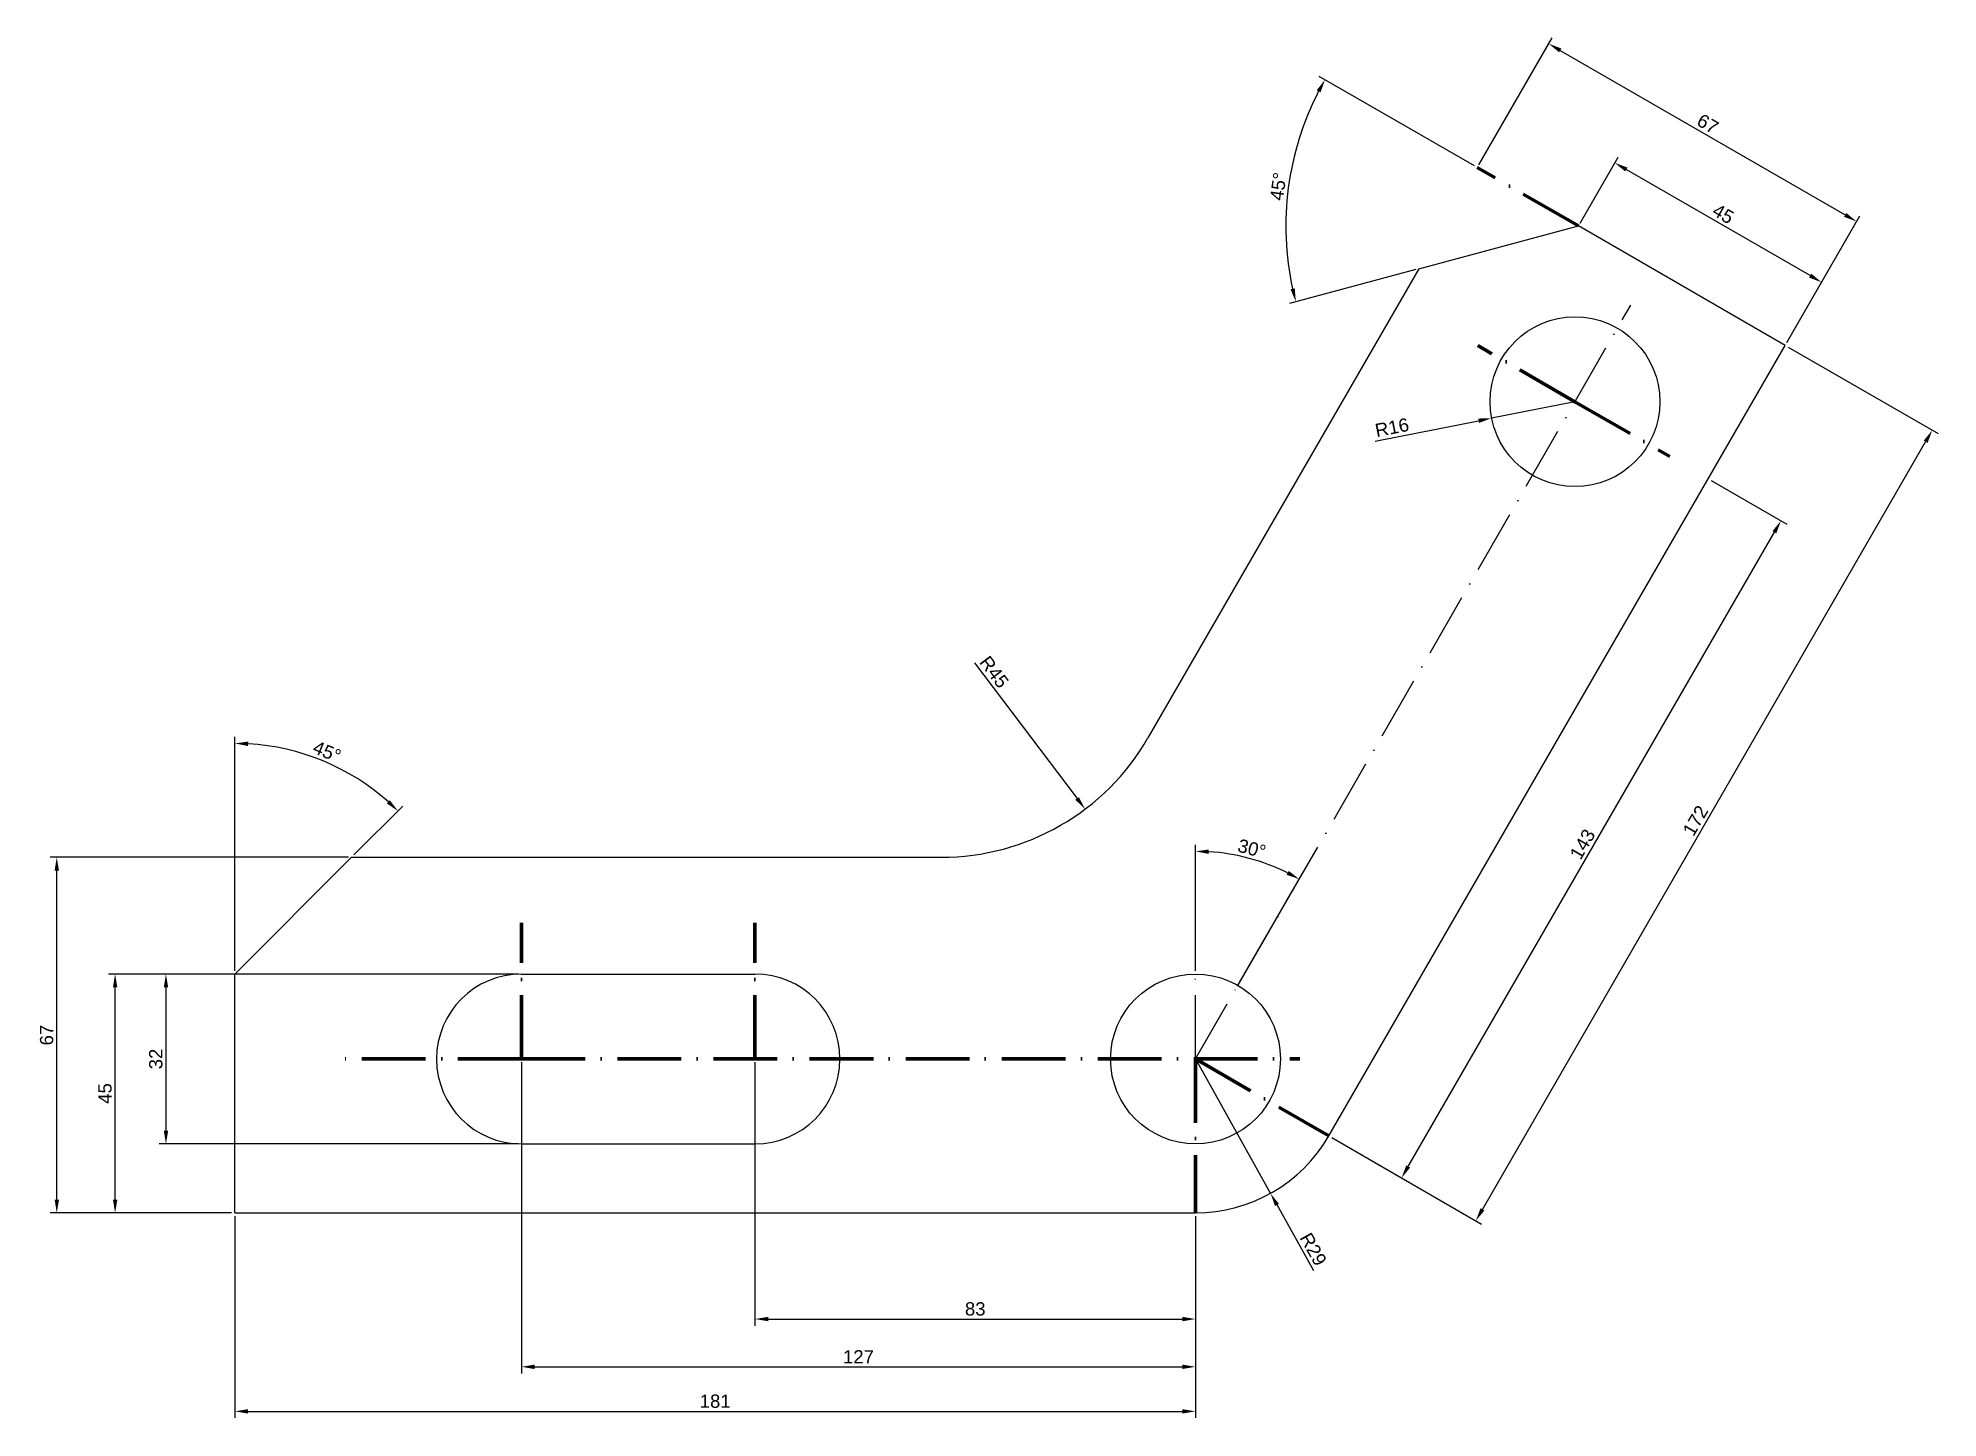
# Model space of a CAD drawing. Header units: millimetres. Extents: x -37 to 321, y -39 to 221.
import ezdxf

# ---------------------------------------------------------------- set-up
doc = ezdxf.new("R2010")
doc.units = ezdxf.units.MM
doc.linetypes.add('ACAD_ISO10W100', pattern=[18, 12, -3, 0, -3])
doc.layers.add('koty', color=10, linetype='Continuous')
doc.layers.add('obrys', color=7, linetype='Continuous')
doc.styles.get("Standard").update_dxf_attribs({"font": 'arial.ttf'})
doc.dimstyles.new('ISO-25', dxfattribs={"dimtxt": 2.5, "dimasz": 2.5, "dimexe": 1.25, "dimexo": 0.625, "dimtad": 1, "dimtxsty": 'Standard', "dimcen": 2.5, "dimadec": 0, "dimazin": 0, "dimtfac": 1, "dimtmove": 0, "dimatfit": 3, "dimfxl": 1, "dimarcsym": 0})

# ---------------------------------------------------------------- blocks, each defined once
blk = doc.blocks.new('*D3')
at = {"layer": 'Defpoints', "color": 0, "transparency": 16777216}
for p in [(54, 45), (-12.99, 13), (54, 13)]:
    blk.add_point(p, dxfattribs=at)
at = {"layer": 'koty', "color": 0, "lineweight": -2, "transparency": 16777216}
for p, q in [((53.38, 45), (-14.24, 45)), ((-12.99, 42.5), (-12.99, 15.5)), ((53.38, 13), (-14.24, 13))]:
    blk.add_line(p, q, dxfattribs=at)
at = {"layer": 'koty', "color": 0, "transparency": 16777216}
for points in [[(-13.4, 42.5), (-12.57, 42.5), (-12.99, 45)], [(-13.4, 15.5), (-12.57, 15.5), (-12.99, 13)]]:
    blk.add_solid(points, dxfattribs=at)
at = {"layer": 'koty', "color": 0, "transparency": 16777216, "insert": (-14.89, 29), "char_height": 2.5, "attachment_point": 5, "rotation": 90}
blk.add_mtext('32', dxfattribs=at)
blk = doc.blocks.new('*D4')
at = {"layer": 'Defpoints', "color": 0, "transparency": 16777216}
for p in [(-22.57, 45), (0, 45), (0, 0)]:
    blk.add_point(p, dxfattribs=at)
at = {"layer": 'koty', "color": 0, "lineweight": -2, "transparency": 16777216}
for p, q in [((-0.63, 45), (-23.82, 45)), ((-22.57, 2.5), (-22.57, 42.5)), ((-0.63, 0), (-23.82, 0))]:
    blk.add_line(p, q, dxfattribs=at)
at = {"layer": 'koty', "color": 0, "transparency": 16777216}
for points in [[(-22.98, 42.5), (-22.15, 42.5), (-22.57, 45)], [(-22.98, 2.5), (-22.15, 2.5), (-22.57, 0)]]:
    blk.add_solid(points, dxfattribs=at)
at = {"layer": 'koty', "color": 0, "transparency": 16777216, "insert": (-24.46, 22.5), "char_height": 2.5, "attachment_point": 5, "rotation": 90}
blk.add_mtext('45', dxfattribs=at)
blk = doc.blocks.new('*D5')
at = {"layer": 'Defpoints', "color": 0, "transparency": 16777216}
for p in [(-33.56, 67), (22, 67), (0, 0)]:
    blk.add_point(p, dxfattribs=at)
at = {"layer": 'koty', "color": 0, "lineweight": -2, "transparency": 16777216}
for p, q in [((21.38, 67), (-34.81, 67)), ((-33.56, 2.5), (-33.56, 64.5)), ((-0.63, 0), (-34.81, 0))]:
    blk.add_line(p, q, dxfattribs=at)
at = {"layer": 'koty', "color": 0, "transparency": 16777216}
for points in [[(-33.97, 64.5), (-33.14, 64.5), (-33.56, 67)], [(-33.97, 2.5), (-33.14, 2.5), (-33.56, 0)]]:
    blk.add_solid(points, dxfattribs=at)
at = {"layer": 'koty', "color": 0, "transparency": 16777216, "insert": (-35.46, 33.5), "char_height": 2.5, "attachment_point": 5, "rotation": 90}
blk.add_mtext('67', dxfattribs=at)
blk = doc.blocks.new('*D6')
at = {"layer": 'Defpoints', "color": 0, "transparency": 16777216}
for p in [(0, 0), (181, 0), (181, -37.39)]:
    blk.add_point(p, dxfattribs=at)
at = {"layer": 'koty', "color": 0, "lineweight": -2, "transparency": 16777216}
for p, q in [((0, -0.62), (0, -38.64)), ((181, -0.62), (181, -38.64)), ((2.5, -37.39), (178.5, -37.39))]:
    blk.add_line(p, q, dxfattribs=at)
at = {"layer": 'koty', "color": 0, "transparency": 16777216}
for points in [[(2.5, -36.98), (2.5, -37.81), (0, -37.39)], [(178.5, -36.98), (178.5, -37.81), (181, -37.39)]]:
    blk.add_solid(points, dxfattribs=at)
at = {"layer": 'koty', "color": 0, "transparency": 16777216, "insert": (90.5, -35.49), "char_height": 2.5, "attachment_point": 5}
blk.add_mtext('181', dxfattribs=at)
blk = doc.blocks.new('*D7')
at = {"layer": 'Defpoints', "color": 0, "transparency": 16777216}
for p in [(54, 29), (181, 0), (181, -29)]:
    blk.add_point(p, dxfattribs=at)
at = {"layer": 'koty', "color": 0, "lineweight": -2, "transparency": 16777216}
for p, q in [((54, 28.38), (54, -30.25)), ((181, -0.62), (181, -30.25)), ((56.5, -29), (178.5, -29))]:
    blk.add_line(p, q, dxfattribs=at)
at = {"layer": 'koty', "color": 0, "transparency": 16777216}
for points in [[(56.5, -28.58), (56.5, -29.42), (54, -29)], [(178.5, -28.58), (178.5, -29.42), (181, -29)]]:
    blk.add_solid(points, dxfattribs=at)
at = {"layer": 'koty', "color": 0, "transparency": 16777216, "insert": (117.5, -27.12), "char_height": 2.5, "attachment_point": 5}
blk.add_mtext('127', dxfattribs=at)
blk = doc.blocks.new('*D8')
at = {"layer": 'Defpoints', "color": 0, "transparency": 16777216}
for p in [(98, 29), (181, 0), (181, -20)]:
    blk.add_point(p, dxfattribs=at)
at = {"layer": 'koty', "color": 0, "lineweight": -2, "transparency": 16777216}
for p, q in [((98, 28.38), (98, -21.25)), ((181, -0.62), (181, -21.25)), ((100.5, -20), (178.5, -20))]:
    blk.add_line(p, q, dxfattribs=at)
at = {"layer": 'koty', "color": 0, "transparency": 16777216}
for points in [[(100.5, -19.58), (100.5, -20.42), (98, -20)], [(178.5, -19.58), (178.5, -20.42), (181, -20)]]:
    blk.add_solid(points, dxfattribs=at)
at = {"layer": 'koty', "color": 0, "transparency": 16777216, "insert": (139.5, -18.1), "char_height": 2.5, "attachment_point": 5}
blk.add_mtext('83', dxfattribs=at)
blk = doc.blocks.new('*D9')
at = {"layer": 'Defpoints', "color": 0, "transparency": 16777216}
for p in [(21.73, 82.64), (22, 67), (0, 45), (0, 45), (0, 0)]:
    blk.add_point(p, dxfattribs=at)
at = {"layer": 'koty', "color": 0, "lineweight": -2, "transparency": 16777216}
for p, q in [((0, 45.63), (0, 89.71)), ((22.44, 67.44), (31.62, 76.62))]:
    blk.add_line(p, q, dxfattribs=at)
blk.add_arc((0, 45), 43.46, 48.2961, 86.7039, dxfattribs=at)
at = {"layer": 'koty', "color": 0, "transparency": 16777216}
for points in [[(2.49, 87.97), (2.51, 88.81), (0, 88.46)], [(29.2, 77.75), (28.63, 77.15), (30.73, 75.73)]]:
    blk.add_solid(points, dxfattribs=at)
at = {"layer": 'koty', "color": 0, "transparency": 16777216, "insert": (17.36, 86.91), "char_height": 2.5, "attachment_point": 5, "rotation": 337.5}
blk.add_mtext('45°', dxfattribs=at)
blk = doc.blocks.new('*D10')
at = {"layer": 'Defpoints', "color": 0, "transparency": 16777216}
for p in [(194.38, 65.77), (181, 45), (189, 42.86), (181, 29), (181, 29)]:
    blk.add_point(p, dxfattribs=at)
at = {"layer": 'koty', "color": 0, "lineweight": -2, "transparency": 16777216}
for p, q in [((181, 45.63), (181, 69.38)), ((189.31, 43.4), (201.19, 63.97))]:
    blk.add_line(p, q, dxfattribs=at)
blk.add_arc((181, 29), 39.13, 63.6608, 86.3392, dxfattribs=at)
at = {"layer": 'koty', "color": 0, "transparency": 16777216}
for points in [[(183.49, 67.64), (183.51, 68.47), (181, 68.13)], [(198.56, 64.44), (198.17, 63.7), (200.57, 62.89)]]:
    blk.add_solid(points, dxfattribs=at)
at = {"layer": 'koty', "color": 0, "transparency": 16777216, "insert": (191.62, 68.64), "char_height": 2.5, "attachment_point": 5, "rotation": 345}
blk.add_mtext('30°', dxfattribs=at)
blk = doc.blocks.new('*D11')
at = {"layer": 'Defpoints', "color": 0, "lineweight": 100, "transparency": 16777216}
for p in [(181, 29), (195.14, 3.68)]:
    blk.add_point(p, dxfattribs=at)
at = {"layer": 'koty', "color": 0, "lineweight": -2, "transparency": 16777216}
for p, q in [((181, 29), (195.14, 3.68)), ((203.29, -10.93), (196.36, 1.5))]:
    blk.add_line(p, q, dxfattribs=at)
at = {"layer": 'koty', "color": 0, "lineweight": 100, "transparency": 16777216}
blk.add_solid([(196.72, 1.7), (195.99, 1.29), (195.14, 3.68)], dxfattribs=at)
at = {"layer": 'koty', "color": 0, "lineweight": 100, "transparency": 16777216, "insert": (203.19, -6.85), "char_height": 2.5, "attachment_point": 5, "rotation": 299.1757}
blk.add_mtext('R29', dxfattribs=at)
blk = doc.blocks.new('*D12')
at = {"layer": 'Defpoints', "color": 0, "lineweight": 100, "transparency": 16777216}
for p in [(252.5, 152.84), (236.8, 149.75)]:
    blk.add_point(p, dxfattribs=at)
at = {"layer": 'koty', "color": 0, "lineweight": -2, "transparency": 16777216}
for p, q in [((252.5, 152.84), (236.8, 149.75)), ((214.86, 145.42), (234.35, 149.26))]:
    blk.add_line(p, q, dxfattribs=at)
at = {"layer": 'koty', "color": 0, "lineweight": 100, "transparency": 16777216}
blk.add_solid([(234.27, 149.67), (234.43, 148.85), (236.8, 149.75)], dxfattribs=at)
at = {"layer": 'koty', "color": 0, "lineweight": 100, "transparency": 16777216, "insert": (218.03, 147.98), "char_height": 2.5, "attachment_point": 5, "rotation": 11.157}
blk.add_mtext('R16', dxfattribs=at)
blk = doc.blocks.new('*D13')
at = {"layer": 'Defpoints', "color": 0, "lineweight": 100, "transparency": 16777216}
for p in [(133.08, 112), (160.2, 76.09)]:
    blk.add_point(p, dxfattribs=at)
at = {"layer": 'koty', "color": 0, "lineweight": -2, "transparency": 16777216}
blk.add_line((139.37, 103.67), (158.7, 78.09), dxfattribs=at)
at = {"layer": 'koty', "color": 0, "lineweight": 100, "transparency": 16777216}
blk.add_solid([(159.03, 78.34), (158.36, 77.84), (160.2, 76.09)], dxfattribs=at)
at = {"layer": 'koty', "color": 0, "lineweight": 100, "transparency": 16777216, "insert": (143.07, 101.92), "char_height": 2.5, "attachment_point": 5, "rotation": 307.065}
blk.add_mtext('R45', dxfattribs=at)
blk = doc.blocks.new('*D14')
at = {"layer": 'Defpoints', "color": 0, "lineweight": 100, "transparency": 16777216}
for p in [(260.01, 197.85), (253.14, 185.96), (292.11, 163.46)]:
    blk.add_point(p, dxfattribs=at)
at = {"layer": 'koty', "color": 0, "lineweight": -2, "transparency": 16777216}
for p, q in [((253.46, 186.5), (260.63, 198.93)), ((296.81, 176.6), (262.17, 196.6)), ((292.43, 164), (299.6, 176.43))]:
    blk.add_line(p, q, dxfattribs=at)
at = {"layer": 'koty', "color": 0, "lineweight": 100, "transparency": 16777216}
for points in [[(262.38, 196.96), (261.96, 196.24), (260.01, 197.85)], [(297.02, 176.96), (296.61, 176.24), (298.98, 175.35)]]:
    blk.add_solid(points, dxfattribs=at)
at = {"layer": 'koty', "color": 0, "lineweight": 100, "transparency": 16777216, "insert": (280.44, 188.24), "char_height": 2.5, "attachment_point": 5, "rotation": 330}
blk.add_mtext('45', dxfattribs=at)
blk = doc.blocks.new('*D15')
at = {"layer": 'Defpoints', "color": 0, "lineweight": 100, "transparency": 16777216}
for p in [(234.09, 196.96), (305.59, 186.79), (292.11, 163.46)]:
    blk.add_point(p, dxfattribs=at)
at = {"layer": 'koty', "color": 0, "lineweight": -2, "transparency": 16777216}
for p, q in [((234.4, 197.5), (248.19, 221.38)), ((249.73, 219.04), (303.42, 188.04)), ((292.43, 164), (306.21, 187.88))]:
    blk.add_line(p, q, dxfattribs=at)
at = {"layer": 'koty', "color": 0, "lineweight": 100, "transparency": 16777216}
for points in [[(249.94, 219.4), (249.52, 218.68), (247.56, 220.29)], [(303.63, 188.4), (303.21, 187.68), (305.59, 186.79)]]:
    blk.add_solid(points, dxfattribs=at)
at = {"layer": 'koty', "color": 0, "lineweight": 100, "transparency": 16777216, "insert": (277.53, 205.19), "char_height": 2.5, "attachment_point": 5, "rotation": 330}
blk.add_mtext('67', dxfattribs=at)
blk = doc.blocks.new('*D16')
at = {"layer": 'Defpoints', "color": 0, "lineweight": 100, "transparency": 16777216}
for p in [(199.9, 200.22), (234.09, 196.96), (253.14, 185.96), (253.14, 185.96), (223.09, 177.9)]:
    blk.add_point(p, dxfattribs=at)
at = {"layer": 'koty', "color": 0, "lineweight": -2, "transparency": 16777216}
for p, q in [((233.55, 197.27), (204.32, 214.14)), ((222.49, 177.74), (198.69, 171.37))]:
    blk.add_line(p, q, dxfattribs=at)
blk.add_arc((253.14, 185.96), 55.12, 152.5988, 192.4012, dxfattribs=at)
at = {"layer": 'koty', "color": 0, "lineweight": 100, "transparency": 16777216}
for points in [[(203.84, 211.53), (204.57, 211.13), (205.41, 213.52)], [(199.71, 174.22), (198.9, 174.02), (199.9, 171.69)]]:
    blk.add_solid(points, dxfattribs=at)
at = {"layer": 'koty', "color": 0, "lineweight": 100, "transparency": 16777216, "insert": (196.61, 193.4), "char_height": 2.5, "attachment_point": 5, "rotation": 82.5}
blk.add_mtext('45°', dxfattribs=at)
blk = doc.blocks.new('*D17')
at = {"layer": 'Defpoints', "color": 0, "lineweight": 100, "transparency": 16777216}
for p in [(292.11, 163.46), (319.82, 147.46), (206.11, 14.5)]:
    blk.add_point(p, dxfattribs=at)
at = {"layer": 'koty', "color": 0, "lineweight": -2, "transparency": 16777216}
for p, q in [((292.66, 163.14), (320.91, 146.83)), ((235.07, 0.67), (318.57, 145.29)), ((206.66, 14.19), (234.91, -2.12))]:
    blk.add_line(p, q, dxfattribs=at)
at = {"layer": 'koty', "color": 0, "lineweight": 100, "transparency": 16777216}
for points in [[(318.21, 145.5), (318.94, 145.08), (319.82, 147.46)], [(234.71, 0.87), (235.44, 0.46), (233.82, -1.5)]]:
    blk.add_solid(points, dxfattribs=at)
at = {"layer": 'koty', "color": 0, "lineweight": 100, "transparency": 16777216, "insert": (275.2, 73.92), "char_height": 2.5, "attachment_point": 5, "rotation": 60}
blk.add_mtext('172', dxfattribs=at)
blk = doc.blocks.new('*D18')
at = {"layer": 'Defpoints', "color": 0, "lineweight": 100, "transparency": 16777216}
for p in [(277.61, 138.34), (291.33, 130.43), (206.11, 14.5)]:
    blk.add_point(p, dxfattribs=at)
at = {"layer": 'koty', "color": 0, "lineweight": -2, "transparency": 16777216}
for p, q in [((278.16, 138.03), (292.41, 129.8)), ((221.08, 8.75), (290.08, 128.26)), ((206.66, 14.19), (220.91, 5.96))]:
    blk.add_line(p, q, dxfattribs=at)
at = {"layer": 'koty', "color": 0, "lineweight": 100, "transparency": 16777216}
for points in [[(289.72, 128.47), (290.44, 128.05), (291.33, 130.43)], [(220.72, 8.96), (221.44, 8.54), (219.83, 6.58)]]:
    blk.add_solid(points, dxfattribs=at)
at = {"layer": 'koty', "color": 0, "lineweight": 100, "transparency": 16777216, "insert": (253.93, 69.46), "char_height": 2.5, "attachment_point": 5, "rotation": 60}
blk.add_mtext('143', dxfattribs=at)

msp = doc.modelspace()

# ---------------------------------------------------------------- linework, layer by layer
msp.add_line((0, 0), (181, 0))
at = {"layer": 'koty', "linetype": 'ACAD_ISO10W100', "lineweight": 100}
for p, q in [((253.144, 185.956), (234.091, 196.956)), ((252.5, 152.842), (234.192, 163.412)), ((252.5, 152.842), (270.388, 142.514)), ((54, 29), (54, 54.679)), ((98, 29), (98, 54.679)), ((54, 29), (19.334, 29)), ((54, 29), (200.685, 29)), ((181, 29), (181, 0)), ((181, 29), (206.115, 14.5))]:
    msp.add_line(p, q, dxfattribs=at)
at = {"layer": 'koty', "linetype": 'ACAD_ISO10W100'}
for p, q in [((189, 42.856), (263.005, 171.037)), ((181, 29), (181, 45)), ((181, 29), (189, 42.856))]:
    msp.add_line(p, q, dxfattribs=at)
at = {"layer": 'obrys'}
for p, q in [((223.091, 177.904), (253.144, 185.956)), ((292.115, 163.456), (253.144, 185.956)), ((223.091, 177.904), (172.051, 89.5)), ((206.115, 14.5), (292.115, 163.456)), ((22, 67), (0, 45)), ((22, 67), (133.08, 67)), ((0, 0), (0, 45)), ((54, 45), (98, 45)), ((54, 13), (98, 13))]:
    msp.add_line(p, q, dxfattribs=at)
for centre in [(252.5, 152.842), (181, 29)]:
    msp.add_circle(centre, 16, dxfattribs=at)
for centre, radius, start, end in [((133.08, 112), 45, 270, 330), ((54, 29), 16, 90, 270), ((98, 29), 16, 270, 90), ((181, 29), 29, 270, 330)]:
    msp.add_arc(centre, radius, start, end, dxfattribs=at)

# ---------------------------------------------------------------- dimensions: what is measured, and where the dimension line sits
at = {"layer": 'koty', "lineweight": 100}
for p1, p2, distance, picture, middle in [((234.091, 196.956), (292.115, 163.456), 26.947, '*D15', (277.527, 205.19)), ((292.115, 163.456), (253.144, 185.956), -13.729, '*D14', (280.442, 188.239)), ((206.115, 14.5), (292.115, 163.456), -31.997, '*D17', (275.197, 73.92)), ((206.115, 14.5), (277.615, 138.342), -15.833, '*D18', (253.929, 69.456))]:
    dim = msp.add_aligned_dim(p1=p1, p2=p2, distance=distance, dimstyle='ISO-25', dxfattribs=at)
    dim.commit()
    dim.dimension.update_dxf_attribs({"geometry": picture, "text_midpoint": middle})
dim = msp.add_angular_dim_2l(base=(199.899, 200.223), line1=((223.091, 177.904), (253.144, 185.956)), line2=((253.144, 185.956), (234.091, 196.956)), dimstyle='ISO-25', dxfattribs=at)
dim.commit()
dim.dimension.update_dxf_attribs({"geometry": '*D16', "text_midpoint": (196.612, 193.399)})
for center, mpoint, picture, middle in [((252.5, 152.842), (236.802, 149.746), '*D12', (218.401, 146.116)), ((133.08, 112), (160.202, 76.092), '*D13', (141.554, 100.782)), ((181, 29), (195.137, 3.679), '*D11', (201.532, -7.774))]:
    dim = msp.add_radius_dim(center=center, mpoint=mpoint, dimstyle='ISO-25', dxfattribs=at)
    dim.commit()
    dim.dimension.update_dxf_attribs({"geometry": picture, "text_midpoint": middle, "dimtype": 164})
at = {"layer": 'koty'}
for base, line1, line2, picture, middle in [((21.731, 82.64), ((22, 67), (0, 45)), ((0, 0), (0, 45)), '*D9', (17.358, 86.906)), ((194.385, 65.774), ((181, 29), (189, 42.856)), ((181, 29), (181, 45)), '*D10', (191.621, 68.639))]:
    dim = msp.add_angular_dim_2l(base=base, line1=line1, line2=line2, dimstyle='ISO-25', dxfattribs=at)
    dim.commit()
    dim.dimension.update_dxf_attribs({"geometry": picture, "text_midpoint": middle})
for base, p1, p2, picture, middle in [((-33.556, 67), (0, 0), (22, 67), '*D5', (-35.458, 33.5)), ((-22.566, 45), (0, 0), (0, 45), '*D4', (-24.462, 22.5)), ((-12.986, 13), (54, 45), (54, 13), '*D3', (-14.888, 29))]:
    dim = msp.add_linear_dim(base=base, p1=p1, p2=p2, angle=90, dimstyle='ISO-25', dxfattribs=at)
    dim.commit()
    dim.dimension.update_dxf_attribs({"geometry": picture, "text_midpoint": middle})
for base, p1, picture, middle in [((181, -29), (54, 29), '*D7', (117.5, -27.12)), ((181, -20), (98, 29), '*D8', (139.5, -18.098)), ((181, -37.394), (0, 0), '*D6', (90.5, -35.492))]:
    dim = msp.add_linear_dim(base=base, p1=p1, p2=(181, 0), dimstyle='ISO-25', dxfattribs=at)
    dim.commit()
    dim.dimension.update_dxf_attribs({"geometry": picture, "text_midpoint": middle})

doc.saveas('drawing.dxf')
